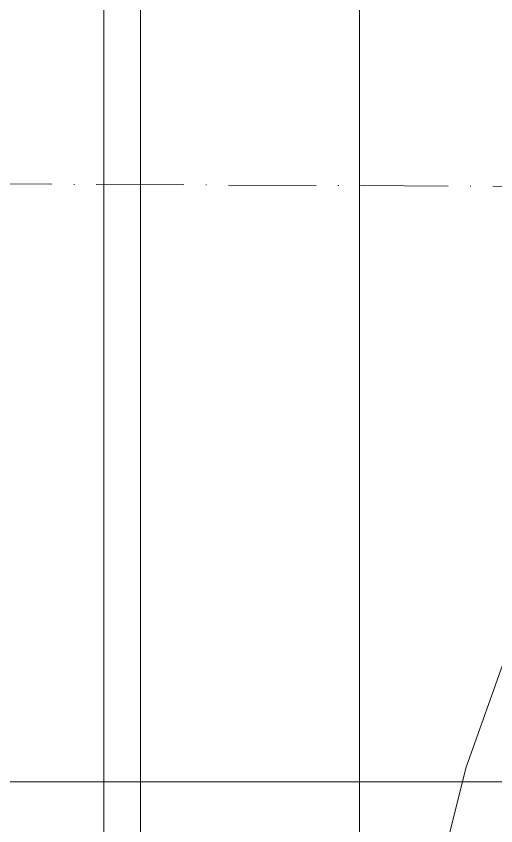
# Model space of a CAD drawing. Header units: millimetres. Extents: x -159872 to 386485, y -250577 to 158966.
# Drawn here: x 159206.1 to 159271.8, y 8843.1 to 8954.1 of the extents above; entities that cross this region are included whole.
import ezdxf

# ---------------------------------------------------------------- set-up
doc = ezdxf.new("R2010")
doc.units = ezdxf.units.MM
doc.linetypes.add('ACAD_ISO10W100', pattern=[18, 12, -3, 0, -3])
doc.layers.add('LDS-equipment-kitchen equipment', color=3, linetype='Continuous', lineweight=13)
doc.layers.add('LDS-struct-extg-ceiling beams', color=252, linetype='ACAD_ISO10W100', lineweight=9)

# ---------------------------------------------------------------- blocks, each defined once
blk = doc.blocks.new('Group-344')
at = {"layer": 'LDS-equipment-kitchen equipment'}
blk.add_polyline3d([(98712.69, 45306.62, 0), (97962.69, 45306.62, 0)], dxfattribs=at)
blk = doc.blocks.new('Group-345')
at = {"layer": 'LDS-equipment-kitchen equipment'}
blk.add_polyline3d([(98590.3, 45292.94, 0), (98594.23, 45308.65, 0), (98599.69, 45323.89, 0), (98606.61, 45338.53, 0), (98614.94, 45352.42, 0), (98624.58, 45365.43, 0), (98635.46, 45377.42, 0), (98647.45, 45388.3, 0), (98660.46, 45397.94, 0), (98674.35, 45406.27, 0), (98688.99, 45413.19, 0), (98704.23, 45418.65, 0), (98719.94, 45422.58, 0), (98735.96, 45424.96, 0), (98752.13, 45425.75, 0), (98768.3, 45424.96, 0), (98784.32, 45422.58, 0), (98800.02, 45418.65, 0), (98815.27, 45413.19, 0)], dxfattribs=at)
blk = doc.blocks.new('Group-346')
at = {"layer": 'LDS-equipment-kitchen equipment'}
for points in [[(98954.63, 46079.75, 0), (98954.63, 44679.75, 0), (98544.63, 44679.75, 0), (98544.63, 46079.75, 0), (98954.63, 46079.75, 0)], [(98549.63, 45433.25, 0), (98549.63, 44713.25, 0), (98579.63, 44713.25, 0), (98579.63, 45433.25, 0), (98549.63, 45433.25, 0)]]:
    blk.add_polyline3d(points, dxfattribs=at)
blk.add_blockref('Group-345', (0, 0), dxfattribs=at)
blk = doc.blocks.new('Group-410')
at = {"layer": 'LDS-equipment-kitchen equipment'}
for name in ['Group-346', 'Group-344']:
    blk.add_blockref(name, (0, 0), dxfattribs=at)

msp = doc.modelspace()

# ---------------------------------------------------------------- linework, layer by layer
at = {"layer": 'LDS-struct-extg-ceiling beams'}
msp.add_line((154221.54666, 8954.05329), (159637.17046, 8929.05329), dxfattribs=at)

# ---------------------------------------------------------------- block references
at = {"layer": 'LDS-equipment-kitchen equipment', "color": 7}
msp.add_blockref('Group-410', (60673.51323, -36457.51522), dxfattribs=at)

doc.saveas('drawing.dxf')
